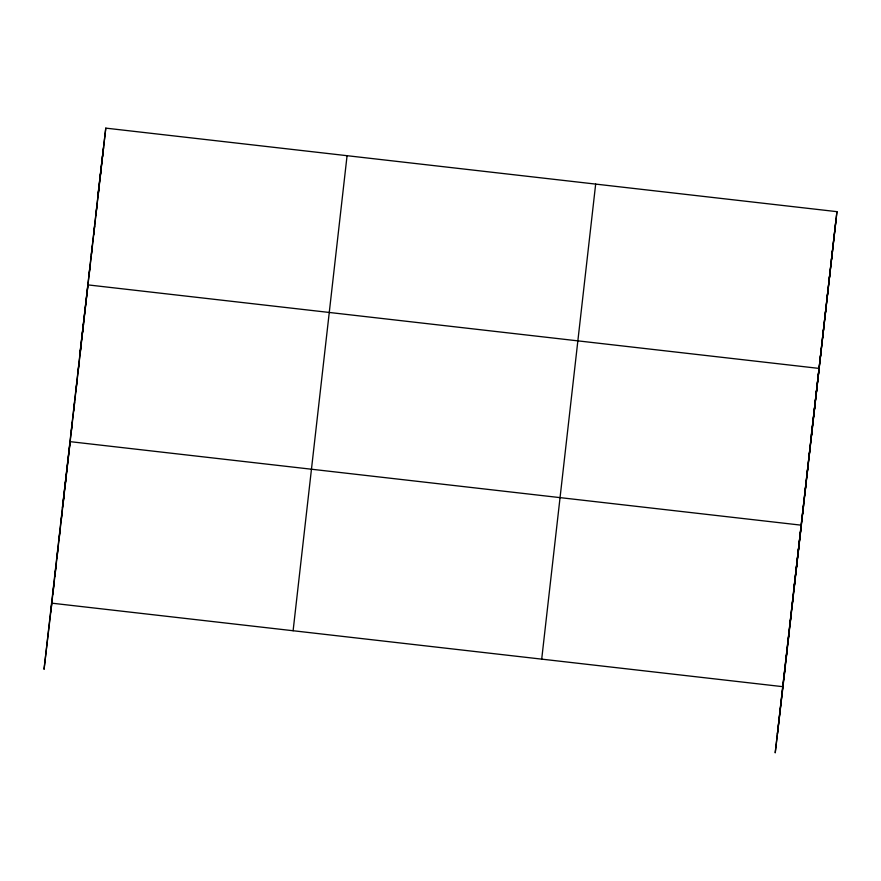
<?xml version="1.0" encoding="UTF-8"?>
<svg xmlns="http://www.w3.org/2000/svg" width="881" height="881" viewBox="0 0 881 881"><rect width="100%" height="100%" fill="white"/><g stroke="black" fill="none" stroke-linecap="round" stroke-linejoin="round"><path stroke-width="1.32" d="M102.526 155.893L44.05 669.34L51.825 603.177L782.978 686.695L836.95 211.66L105.786 128.13L98.022 194.305M50.79 612.009L105.786 128.13M293.109 630.741L347.07 155.695M541.705 659.131L595.666 184.096M777.427 733.95L835.915 220.492M100.302 176.156L101.337 167.324M102.526 156.565L103.562 147.733M93.617 234.952L94.663 226.109M95.853 215.349L96.888 206.517M98.077 195.758L99.113 186.926M89.168 274.134L90.203 265.302M91.393 254.543L92.439 245.711M80.204 351.067L87.979 284.893L819.143 368.423L811.368 434.586M78.035 372.112L79.081 363.28M80.27 352.521L81.305 343.689M82.495 332.919L83.53 324.087M73.586 411.306L74.621 402.474M75.81 391.715L76.845 382.872M62.397 507.83L70.172 441.656L801.336 525.186L793.561 591.349M71.361 430.897L72.396 422.065M60.976 522.279L62.011 513.447M63.014 504.339L64.06 495.496M65.051 486.389L66.097 477.557M56.902 558.169L57.937 549.337M58.939 540.229L59.974 531.386M52.827 594.069L53.862 585.226M54.864 576.119L55.899 567.287M836.95 211.66L775.214 752.87L782.978 686.695M829.23 279.277L830.276 270.445M831.455 259.686L832.501 250.854M822.557 338.062L823.592 329.23M824.781 318.47L825.816 309.638M827.006 298.879L828.041 290.036M820.332 357.664L821.367 348.832M811.423 436.04L812.458 427.208M813.648 416.449L814.694 407.617M815.872 396.857L816.918 388.014M806.974 475.233L808.009 466.401M809.198 455.642L810.234 446.799M802.525 514.427L803.56 505.595M804.749 494.836L805.785 485.993M796.215 569.908L797.25 561.076M798.252 551.969L799.287 543.137M790.103 623.748L791.138 614.916M792.14 605.809L793.175 596.966M794.177 587.858L795.213 579.026M783.98 677.588L785.026 668.756M786.017 659.638L787.063 650.806M788.066 641.698L789.101 632.866"/></g></svg>
